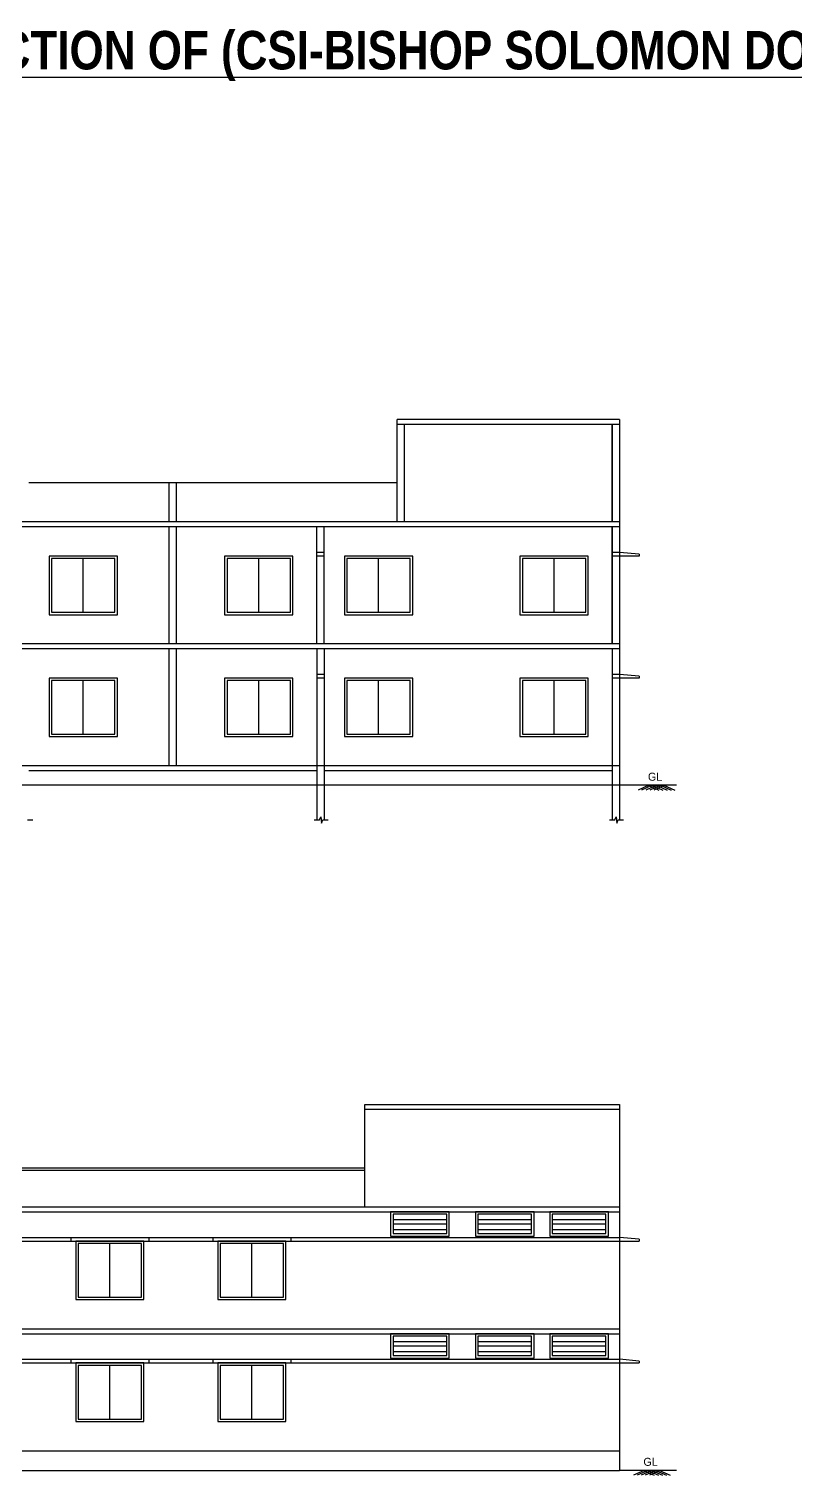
# Model space of a CAD drawing. Header units: metres. Extents: x -7227 to 737, y -45 to 4679.
# Drawn here: x 609.88 to 633.82, y 27.15 to 72.34 of the extents above; entities that cross this region are included whole.
import ezdxf

# ---------------------------------------------------------------- set-up
doc = ezdxf.new("R2010")
doc.units = ezdxf.units.M
doc.header["$LTSCALE"] = 0.2
doc.header["$MEASUREMENT"] = 0
doc.linetypes.add('HIDDEN', pattern=[9.525, 6.35, -3.175])
doc.layers.add('_KTI_CONTROL', color=7, linetype='Continuous')
doc.styles.add('style 1', font='arialbd.ttf', dxfattribs={"height": 0.25})
doc.styles.add('USA TEXT', font='GOTHIC.TTF')

msp = doc.modelspace()

# ---------------------------------------------------------------- linework, layer by layer
for p, q in [((621.386, 56.93), (621.386, 60.131)), ((628.106, 60.131), (621.386, 60.131)), ((628.336, 60.131), (628.106, 60.131)), ((628.336, 60.131), (628.336, 48.702)), ((628.106, 59.979), (621.386, 59.979)), ((621.616, 56.93), (621.616, 59.979)), ((628.106, 59.979), (628.106, 56.93)), ((628.336, 59.979), (628.106, 59.979)), ((628.106, 56.93), (628.106, 59.979)), ((621.386, 58.15), (609.876, 58.15)), ((614.261, 56.93), (614.261, 58.15)), ((614.491, 56.93), (614.491, 58.15)), ((628.336, 56.93), (577.616, 56.93)), ((628.336, 56.93), (577.616, 56.93)), ((628.336, 56.778), (577.616, 56.778)), ((614.261, 53.12), (614.261, 56.778)), ((614.491, 53.12), (614.491, 56.778)), ((618.874, 53.12), (618.874, 56.778)), ((619.104, 53.12), (619.104, 56.778)), ((628.106, 56.778), (628.106, 53.12)), ((628.106, 53.12), (628.106, 56.778)), ((612.64, 55.864), (610.507, 55.864)), ((611.573, 54.11), (611.573, 55.787)), ((618.123, 55.864), (615.989, 55.864)), ((617.056, 54.11), (617.056, 55.787)), ((619.104, 55.978), (618.874, 55.978)), ((619.104, 55.864), (618.874, 55.864)), ((621.87, 55.864), (619.737, 55.864)), ((620.803, 54.11), (620.803, 55.787)), ((627.353, 55.864), (625.219, 55.864)), ((626.286, 54.11), (626.286, 55.787)), ((628.336, 55.978), (628.106, 55.978)), ((628.945, 55.864), (628.106, 55.864)), ((628.945, 55.921), (628.336, 55.978)), ((628.945, 55.921), (628.945, 55.864)), ((628.336, 53.12), (577.616, 53.12)), ((628.336, 52.968), (577.616, 52.968)), ((614.261, 49.31), (614.261, 52.968)), ((614.491, 49.31), (614.491, 52.968)), ((618.874, 52.968), (618.874, 48.702)), ((619.104, 52.968), (619.104, 48.702)), ((628.106, 52.968), (628.106, 48.702)), ((628.106, 52.968), (628.106, 48.702)), ((612.64, 52.053), (610.507, 52.053)), ((611.573, 50.3), (611.573, 51.976)), ((618.123, 52.053), (615.989, 52.053)), ((617.056, 50.3), (617.056, 51.976)), ((619.104, 52.168), (618.874, 52.168)), ((619.104, 52.053), (618.874, 52.053)), ((621.87, 52.053), (619.737, 52.053)), ((620.803, 50.3), (620.803, 51.976)), ((627.353, 52.053), (625.219, 52.053)), ((626.286, 50.3), (626.286, 51.976)), ((628.336, 52.168), (628.106, 52.168)), ((628.945, 52.053), (628.106, 52.053)), ((628.945, 52.11), (628.336, 52.168)), ((628.945, 52.11), (628.945, 52.053)), ((628.336, 49.31), (604.285, 49.31)), ((618.874, 49.157), (609.876, 49.157)), ((628.106, 49.157), (619.104, 49.157)), ((628.336, 48.702), (577.616, 48.702)), ((630.108, 48.702), (628.336, 48.702)), ((609.833, 47.619), (609.997, 47.619)), ((618.791, 47.622), (618.956, 47.623)), ((618.956, 47.623), (619, 47.714)), ((619, 47.714), (619.021, 47.518)), ((619.021, 47.518), (619.061, 47.619)), ((619.061, 47.619), (619.226, 47.619)), ((628.022, 47.622), (628.187, 47.623)), ((628.187, 47.623), (628.231, 47.714)), ((628.231, 47.714), (628.253, 47.518)), ((628.253, 47.518), (628.293, 47.619)), ((628.293, 47.619), (628.457, 47.619)), ((620.376, 38.732), (628.336, 38.732)), ((620.376, 35.531), (620.376, 38.732)), ((620.376, 38.579), (628.336, 38.579)), ((628.336, 38.732), (628.336, 27.296)), ((585.346, 36.75), (620.376, 36.75)), ((585.346, 36.674), (620.376, 36.674)), ((577.616, 35.531), (628.336, 35.531)), ((577.616, 35.379), (628.336, 35.379)), ((621.255, 35.137), (622.931, 35.137)), ((621.255, 34.999), (622.931, 34.999)), ((621.255, 34.824), (622.931, 34.824)), ((623.907, 35.137), (625.583, 35.137)), ((623.907, 34.999), (625.583, 34.999)), ((623.907, 34.824), (625.583, 34.824)), ((626.232, 35.137), (627.908, 35.137)), ((626.232, 34.999), (627.908, 34.999)), ((626.232, 34.824), (627.908, 34.824)), ((577.007, 34.464), (628.336, 34.464)), ((577.606, 34.577), (628.336, 34.577)), ((611.185, 34.578), (611.185, 34.464)), ((612.404, 32.711), (612.404, 34.387)), ((613.623, 34.578), (613.623, 34.464)), ((615.622, 34.578), (615.622, 34.464)), ((616.842, 32.711), (616.842, 34.387)), ((618.061, 34.578), (618.061, 34.464)), ((628.945, 34.521), (628.336, 34.578)), ((628.336, 34.464), (628.945, 34.464)), ((628.945, 34.521), (628.945, 34.464)), ((577.616, 31.721), (628.336, 31.721)), ((577.616, 31.568), (628.336, 31.568)), ((621.255, 31.326), (622.931, 31.326)), ((621.255, 31.188), (622.931, 31.188)), ((623.907, 31.326), (625.583, 31.326)), ((623.907, 31.188), (625.583, 31.188)), ((626.232, 31.326), (627.908, 31.326)), ((626.232, 31.188), (627.908, 31.188)), ((577.616, 30.768), (628.336, 30.768)), ((611.185, 30.768), (611.185, 30.654)), ((613.623, 30.768), (613.623, 30.654)), ((615.622, 30.768), (615.622, 30.654)), ((618.061, 30.768), (618.061, 30.654)), ((621.255, 31.013), (622.931, 31.013)), ((623.907, 31.013), (625.583, 31.013)), ((626.232, 31.013), (627.908, 31.013)), ((628.945, 30.711), (628.336, 30.768)), ((577.007, 30.654), (628.336, 30.654)), ((612.404, 28.901), (612.404, 30.577)), ((616.842, 28.901), (616.842, 30.577)), ((628.336, 30.654), (628.945, 30.654)), ((628.945, 30.711), (628.945, 30.654)), ((604.515, 27.91), (628.336, 27.91)), ((577.616, 27.296), (628.336, 27.296)), ((630.108, 27.296), (628.336, 27.296))]:
    msp.add_line(p, q)
at = {"linetype": 'HIDDEN'}
for p, q in [((618.876, 48.702), (618.876, 47.622)), ((619.104, 48.702), (619.104, 47.622)), ((628.107, 48.702), (628.107, 47.622)), ((628.336, 48.702), (628.336, 47.622))]:
    msp.add_line(p, q, dxfattribs=at)
at = {"color": 56}
for p, q in [((629.245, 48.702), (628.911, 48.556)), ((629.356, 48.702), (629.021, 48.556)), ((629.484, 48.702), (629.15, 48.556)), ((629.227, 48.702), (629.562, 48.556)), ((629.612, 48.702), (629.278, 48.556)), ((629.356, 48.702), (629.69, 48.556)), ((629.74, 48.702), (629.406, 48.556)), ((629.484, 48.702), (629.818, 48.556)), ((629.612, 48.702), (629.946, 48.556)), ((629.722, 48.702), (630.057, 48.556)), ((629.104, 27.296), (628.77, 27.151)), ((629.214, 27.296), (628.88, 27.151)), ((629.343, 27.296), (629.008, 27.151)), ((629.086, 27.296), (629.42, 27.151)), ((629.471, 27.296), (629.136, 27.151)), ((629.214, 27.296), (629.549, 27.151)), ((629.599, 27.296), (629.265, 27.151)), ((629.343, 27.296), (629.677, 27.151)), ((629.471, 27.296), (629.805, 27.151)), ((629.581, 27.296), (629.915, 27.151))]:
    msp.add_line(p, q, dxfattribs=at)
for points in [[(612.64, 55.864), (610.507, 55.864), (610.507, 54.034), (612.64, 54.034)], [(612.564, 55.787), (610.583, 55.787), (610.583, 54.11), (612.564, 54.11)], [(618.123, 55.864), (615.989, 55.864), (615.989, 54.034), (618.123, 54.034)], [(618.046, 55.787), (616.066, 55.787), (616.066, 54.11), (618.046, 54.11)], [(621.87, 55.864), (619.737, 55.864), (619.737, 54.034), (621.87, 54.034)], [(621.794, 55.787), (619.813, 55.787), (619.813, 54.11), (621.794, 54.11)], [(627.353, 55.864), (625.219, 55.864), (625.219, 54.034), (627.353, 54.034)], [(627.276, 55.787), (625.296, 55.787), (625.296, 54.11), (627.276, 54.11)], [(612.64, 52.053), (610.507, 52.053), (610.507, 50.223), (612.64, 50.223)], [(612.564, 51.976), (610.583, 51.976), (610.583, 50.3), (612.564, 50.3)], [(618.123, 52.053), (615.989, 52.053), (615.989, 50.223), (618.123, 50.223)], [(618.046, 51.976), (616.066, 51.976), (616.066, 50.3), (618.046, 50.3)], [(621.87, 52.053), (619.737, 52.053), (619.737, 50.223), (621.87, 50.223)], [(621.794, 51.976), (619.813, 51.976), (619.813, 50.3), (621.794, 50.3)], [(627.353, 52.053), (625.219, 52.053), (625.219, 50.223), (627.353, 50.223)], [(627.276, 51.976), (625.296, 51.976), (625.296, 50.3), (627.276, 50.3)], [(623.008, 35.379), (621.178, 35.379), (621.178, 34.619), (623.008, 34.619)], [(622.931, 35.302), (621.255, 35.302), (621.255, 34.695), (622.931, 34.695)], [(625.66, 35.379), (623.83, 35.379), (623.83, 34.619), (625.66, 34.619)], [(625.583, 35.302), (623.907, 35.302), (623.907, 34.695), (625.583, 34.695)], [(627.985, 35.379), (626.155, 35.379), (626.155, 34.619), (627.985, 34.619)], [(627.908, 35.302), (626.232, 35.302), (626.232, 34.695), (627.908, 34.695)], [(613.471, 34.464), (611.337, 34.464), (611.337, 32.634), (613.471, 32.634)], [(613.394, 34.387), (611.414, 34.387), (611.414, 32.711), (613.394, 32.711)], [(617.908, 34.464), (615.775, 34.464), (615.775, 32.634), (617.908, 32.634)], [(617.832, 34.387), (615.852, 34.387), (615.852, 32.711), (617.832, 32.711)], [(623.008, 31.568), (621.178, 31.568), (621.178, 30.808), (623.008, 30.808)], [(622.931, 31.492), (621.255, 31.492), (621.255, 30.885), (622.931, 30.885)], [(625.66, 31.568), (623.83, 31.568), (623.83, 30.808), (625.66, 30.808)], [(625.583, 31.492), (623.907, 31.492), (623.907, 30.885), (625.583, 30.885)], [(627.985, 31.568), (626.155, 31.568), (626.155, 30.808), (627.985, 30.808)], [(627.908, 31.492), (626.232, 31.492), (626.232, 30.885), (627.908, 30.885)], [(613.471, 30.654), (611.337, 30.654), (611.337, 28.824), (613.471, 28.824)], [(613.394, 30.577), (611.414, 30.577), (611.414, 28.901), (613.394, 28.901)], [(617.908, 30.654), (615.775, 30.654), (615.775, 28.824), (617.908, 28.824)], [(617.832, 30.577), (615.852, 30.577), (615.852, 28.901), (617.832, 28.901)]]:
    msp.add_lwpolyline(points, close=True)

# ---------------------------------------------------------------- texts
at = {"color": 7, "char_height": 0.25, "attachment_point": 3, "rotation": 360, "style": 'USA TEXT'}
for insert in [(629.667, 49.096), (629.525, 27.69)]:
    msp.add_mtext('GL', dxfattribs=dict(at, insert=insert))
at = {"layer": '_KTI_CONTROL', "insert": (574.567, 72.272), "char_height": 1.2, "width": 107.40949, "attachment_point": 1, "style": 'style 1'}
msp.add_mtext('{\\fArial Narrow|b1|i0|c0|p34;\\LTHE  PLAN   SHOWING  THE  PROPOSED CONSTRUCTION OF \\C0;(CSI-BISHOP SOLOMON DORAISAWMY COLLEGE OF ARTS AND SCIENCE) \\PCOLLEGE BUILDING \\C256; \\l                                                 \\L \\l                                 }', dxfattribs=at)

doc.saveas('drawing.dxf')
